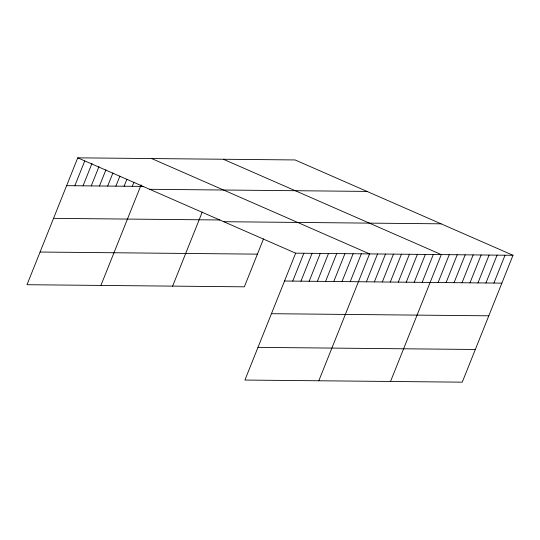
<?xml version="1.0" encoding="UTF-8"?>
<svg xmlns="http://www.w3.org/2000/svg" width="540" height="540" viewBox="0 0 540 540"><rect width="100%" height="100%" fill="white"/><g stroke="black" fill="none" stroke-linecap="round" stroke-linejoin="round"><path stroke-width="0.81" d="M513 255.292L295.657 253.179L244.91 380.052L462.254 382.165L513 255.292L295.09 159.948L77.747 157.835L27 284.708L244.343 286.821L263.534 238.835M74.824 185.753L84.719 161.008M83.032 185.834L92.003 163.404M91.247 185.915L98.975 166.583M99.455 185.996L105.948 169.756M107.663 186.071L112.921 172.928M115.877 186.151L119.9 176.101M124.085 186.232L126.873 179.273M132.3 186.314L133.846 182.446M100.899 285.431L141.129 184.849M172.618 286.126L202.271 211.991M292.734 281.097L303.872 253.253M300.942 281.178L312.079 253.334M309.157 281.259L320.288 253.415M317.365 281.333L328.502 253.496M325.579 281.414L336.71 253.577M333.788 281.495L344.925 253.658M341.996 281.576L353.133 253.732M350.21 281.657L361.341 253.814M318.809 380.774L369.556 253.894L151.645 158.551M366.39 281.812L377.521 253.976M374.355 281.887L385.493 254.05M382.327 281.968L393.464 254.131M390.299 282.042L401.429 254.205M398.264 282.123L409.401 254.279M406.235 282.197L417.373 254.36M414.2 282.278L425.338 254.435M422.172 282.353L433.31 254.516M390.528 381.47L441.275 254.59L223.364 159.253M438.109 282.508L449.246 254.671M446.081 282.589L457.218 254.745M454.052 282.663L465.183 254.826M462.017 282.744L473.155 254.9M469.989 282.818L481.127 254.981M477.954 282.899L489.092 255.056M485.926 282.974L497.063 255.137M493.898 283.055L505.028 255.211M66.609 185.672L143.694 186.422M149.654 189.297L366.998 191.41M53.541 218.356L219.881 219.976M223.749 221.71L441.092 223.823M40.075 252.032L257.411 254.144M284.526 281.016L501.863 283.129M271.451 313.7L488.795 315.812M257.985 347.369L475.328 349.481M77.747 157.835L295.657 253.179"/></g></svg>
